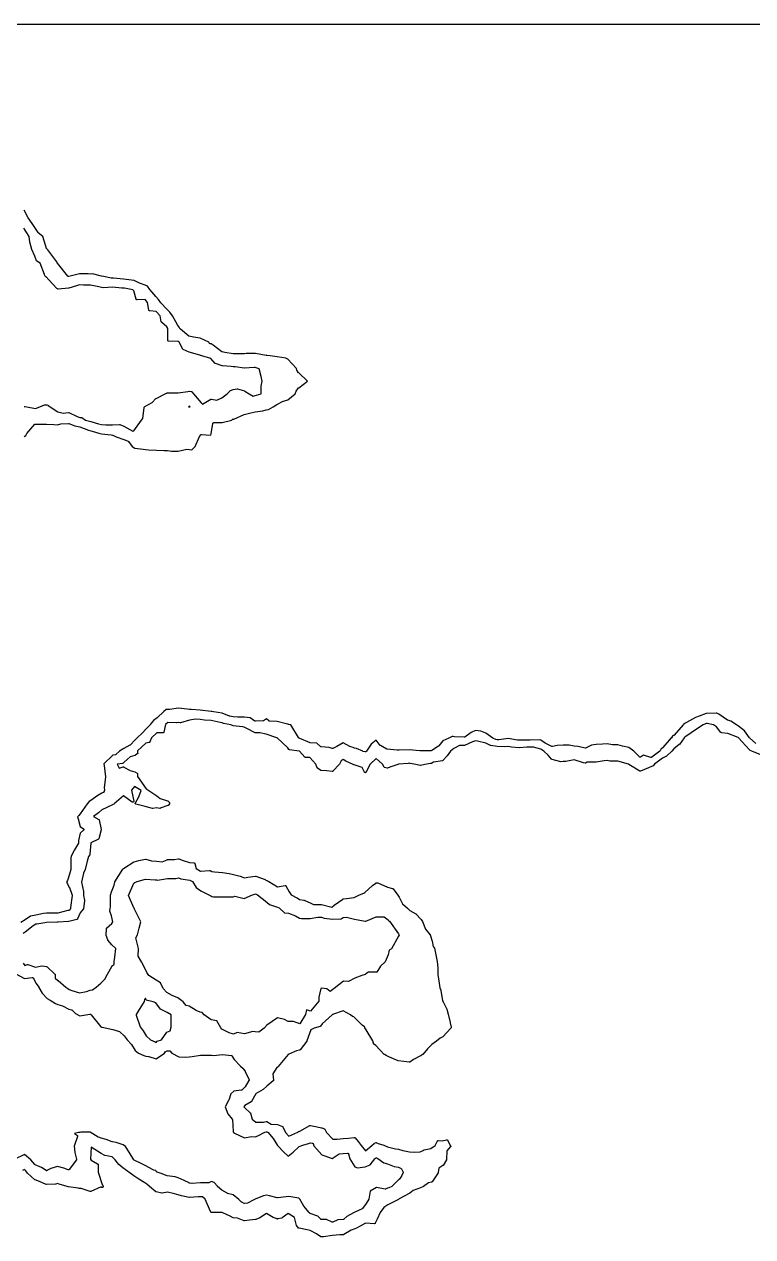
# Model space of a CAD drawing. Header units: millimetres. Extents: x 0 to 500, y 0 to 700.
# Drawn here: x 254.4 to 315.8, y 481.1 to 583.3 of the extents above; entities that cross this region are included whole.
import ezdxf

# ---------------------------------------------------------------- set-up
doc = ezdxf.new("R2010")
doc.units = ezdxf.units.MM
doc.layers.add('CORTE', color=1, linetype='Continuous')
doc.layers.add('GRABADO', color=5, linetype='Continuous')

msp = doc.modelspace()

# ---------------------------------------------------------------- linework, layer by layer
at = {"layer": 'CORTE'}
for points in [[(253.11, 583.33), (256.02, 583.33), (256.6, 583.33), (257.33, 583.33), (258.2, 583.33), (260.39, 583.33), (260.98, 583.33), (264.63, 583.33), (265.23, 583.33), (277.69, 583.33), (278.5, 583.33), (279.3, 583.33), (280.02, 583.33), (280.82, 583.33), (281.54, 583.33), (282.33, 583.33), (282.99, 583.33), (283.72, 583.33), (284.39, 583.33), (285.07, 583.33), (285.8, 583.33), (286.57, 583.33), (287.3, 583.33), (287.95, 583.33), (288.64, 583.33), (292.32, 583.33), (293.07, 583.33), (293.77, 583.33), (296.72, 583.33), (297.47, 583.33), (298.2, 583.33), (298.94, 583.33), (311.16, 583.33), (311.73, 583.33), (314.68, 583.33), (315.57, 583.33), (317.04, 583.33)], [(254.45, 551.11), (254.48, 551.12), (254.48, 551.12), (254.5, 551.12), (254.65, 551.09), (255.39, 550.95), (255.75, 551.09), (256.16, 551.25), (256.16, 551.25), (256.17, 551.26), (256.18, 551.26), (256.19, 551.26), (256.2, 551.26), (256.33, 551.24), (256.34, 551.24), (256.44, 551.21), (256.45, 551.21), (256.46, 551.21), (256.47, 551.2), (256.62, 551.08), (257.28, 550.65), (257.73, 550.56), (258.17, 550.59), (258.18, 550.59), (258.19, 550.59), (258.21, 550.59), (258.9, 550.26), (259.12, 550.19), (259.27, 550.17), (259.27, 550.17), (259.28, 550.17), (259.29, 550.17), (259.3, 550.17), (259.6, 549.97), (260.05, 549.84), (260.71, 549.66), (260.97, 549.6), (261.32, 549.55), (261.88, 549.55), (262.48, 549.59), (262.49, 549.59), (262.49, 549.59), (262.5, 549.59), (262.51, 549.59), (262.51, 549.59), (262.84, 549.45), (262.84, 549.44), (263.61, 549.02), (263.68, 549.07), (264.34, 549.95), (264.44, 550.11), (264.55, 551.03), (264.55, 551.04), (264.55, 551.05), (264.56, 551.05), (264.56, 551.06), (264.6, 551.11), (264.61, 551.11), (264.62, 551.12), (265.22, 551.46), (265.54, 551.77), (265.54, 551.78), (265.54, 551.78), (265.55, 551.78), (266.38, 552.2), (266.38, 552.2), (266.44, 552.22), (266.46, 552.24), (266.46, 552.25), (266.47, 552.25), (266.48, 552.26), (266.5, 552.26), (266.51, 552.26), (267.43, 552.26), (268.22, 552.36), (268.35, 552.39), (268.36, 552.39), (268.36, 552.4), (268.37, 552.4), (268.52, 552.37), (268.53, 552.37), (268.54, 552.37), (268.56, 552.36), (268.57, 552.35), (268.71, 552.18), (269.35, 551.41), (269.46, 551.3), (270.18, 551.73), (270.18, 551.73), (270.19, 551.74), (270.2, 551.74), (270.21, 551.74), (270.22, 551.74), (270.23, 551.74), (270.67, 551.65), (271.11, 551.85), (271.55, 552.19), (271.8, 552.44), (271.8, 552.45), (271.81, 552.45), (271.82, 552.46), (271.82, 552.46), (271.83, 552.46), (272.05, 552.53), (272.39, 552.6), (272.4, 552.6), (272.42, 552.6), (273.02, 552.42), (273.03, 552.41), (273.03, 552.41), (273.39, 552.19), (273.74, 551.98), (273.9, 552.04), (273.9, 552.04), (274.02, 552.07), (274.42, 552.18), (274.42, 552.81), (274.42, 552.82), (274.49, 553.24), (274.42, 553.65), (274.24, 554.29), (273.99, 554.38), (273.91, 554.4), (273.82, 554.4), (273, 554.35), (272.99, 554.35), (272.21, 554.44), (272.07, 554.44), (272.06, 554.44), (272.05, 554.44), (271.88, 554.49), (271.14, 554.54), (271.14, 554.54), (271.13, 554.54), (270.56, 554.72), (270.55, 554.72), (270.54, 554.73), (270.54, 554.73), (270.53, 554.73), (270.53, 554.74), (270.18, 555.16), (269.42, 555.39), (269.3, 555.41), (269.29, 555.41), (269.27, 555.41), (269.26, 555.42), (269.26, 555.43), (269.25, 555.43), (269.25, 555.44), (269.23, 555.44), (268.34, 555.69), (268.34, 555.69), (268.34, 555.69), (267.84, 555.92), (267.83, 555.92), (267.82, 555.93), (267.82, 555.94), (267.81, 555.94), (267.81, 555.95), (267.51, 556.52), (267.42, 556.58), (266.6, 556.62), (266.59, 556.62), (266.59, 556.62), (266.58, 556.63), (266.57, 556.63), (266.56, 556.64), (266.56, 556.64), (266.55, 556.65), (266.54, 556.66), (266.54, 556.66), (266.54, 556.67), (266.54, 556.68), (266.54, 556.68), (266.54, 556.69), (266.54, 557.67), (266.45, 557.82), (266.01, 558.21), (266.01, 558.21), (266, 558.22), (266, 558.24), (265.99, 558.24), (265.89, 558.76), (265.55, 559.13), (265.02, 559.16), (265.01, 559.16), (265, 559.17), (264.99, 559.17), (264.98, 559.18), (264.97, 559.18), (264.96, 559.19), (264.96, 559.2), (264.96, 559.21), (264.95, 559.22), (264.95, 559.22), (264.84, 559.88), (264.63, 560.14), (263.95, 560.1), (263.94, 560.1), (263.92, 560.1), (263.91, 560.11), (263.9, 560.11), (263.9, 560.12), (263.89, 560.12), (263.89, 560.13), (263.88, 560.14), (263.88, 560.14), (263.88, 560.15), (263.67, 560.87), (263.59, 560.95), (262.9, 561.07), (262.8, 561.08), (262.68, 561.09), (261.88, 561.17), (261.1, 561.12), (261.09, 561.12), (260.95, 561.15), (260.95, 561.15), (260.73, 561.2), (260.02, 561.35), (259.43, 561.35), (259.11, 561.36), (258.86, 561.27), (258.2, 561.08), (258.19, 561.08), (258.18, 561.08), (257.31, 561.01), (257.3, 561.01), (257.29, 561.01), (257.28, 561.01), (257.26, 561.02), (257.2, 561.06), (257.2, 561.06), (256.52, 561.78), (256.28, 562.04), (256.27, 562.04), (256.27, 562.04), (256.26, 562.05), (256.25, 562.05), (256.24, 562.06), (256.22, 562.09), (256.22, 562.1), (256.15, 562.22), (256.15, 562.23), (255.79, 563.19), (255.51, 563.36), (255.51, 563.37), (255.5, 563.37), (255.49, 563.38), (255.48, 563.39), (255.48, 563.4), (255.33, 563.77), (255.09, 564.33), (255.09, 564.34), (254.92, 564.96), (254.92, 564.96), (254.92, 564.97), (254.86, 565.44), (254.42, 566.13)], [(316.51, 521.76), (315.76, 522.05), (315.63, 522.1), (315.62, 522.11), (315.61, 522.11), (315.56, 522.16), (315.55, 522.16), (314.64, 523.18), (314.64, 523.18), (314.62, 523.2), (313.74, 523.55), (313.2, 523.61), (313.2, 523.61), (313.19, 523.61), (313.18, 523.62), (313.17, 523.62), (313.17, 523.62), (313.16, 523.63), (313.16, 523.63), (313.15, 523.64), (312.78, 524.12), (312.52, 524.27), (312, 524.38), (311.92, 524.38), (311.86, 524.36), (311.67, 524.27), (311.02, 523.86), (310.66, 523.6), (310.1, 523.24), (310.05, 523.18), (309.65, 522.63), (309.65, 522.62), (309.64, 522.61), (309.18, 522.26), (309.01, 522.06), (309.01, 522.06), (308.59, 521.65), (308.58, 521.64), (308.24, 521.46), (307.55, 520.95), (307.44, 520.82), (307.43, 520.82), (307.42, 520.81), (307.41, 520.8), (307.41, 520.8), (307.3, 520.76), (307.06, 520.64), (307.06, 520.64), (306.37, 520.37), (306.36, 520.37), (306.35, 520.37), (306.34, 520.37), (306.33, 520.37), (306.31, 520.38), (306.31, 520.38), (305.4, 520.94), (305.4, 520.95), (305.39, 520.95), (305.38, 520.96), (305.37, 520.97), (304.48, 521.2), (303.79, 521.2), (303.78, 521.21), (303.56, 521.28), (303.32, 521.24), (302.65, 521.12), (301.89, 521.12), (301.74, 521.05), (301.74, 521.05), (301.72, 521.05), (301.71, 521.05), (301.7, 521.05), (301.7, 521.05), (301.58, 521.08), (301.58, 521.08), (300.78, 521.32), (300.08, 521.18), (300.07, 521.18), (300.07, 521.18), (299.86, 521.19), (299.67, 521.16), (299.67, 521.16), (299.66, 521.16), (299.65, 521.17), (298.92, 521.36), (298.91, 521.36), (298.9, 521.37), (298.89, 521.38), (298.88, 521.38), (298.6, 521.73), (298.22, 522.06), (297.98, 522.23), (297.37, 522.39), (297.08, 522.38), (296.8, 522.38), (296.16, 522.35), (296.15, 522.35), (295.52, 522.4), (295.52, 522.4), (295.23, 522.45), (294.93, 522.41), (294.92, 522.41), (294.3, 522.44), (294.29, 522.44), (293.77, 522.53), (293.76, 522.53), (293.75, 522.53), (293.75, 522.53), (293.35, 522.72), (292.65, 522.89), (292.46, 522.93), (292.21, 522.84), (291.55, 522.53), (291.54, 522.53), (291.53, 522.53), (291.53, 522.53), (291.52, 522.53), (291.13, 522.54), (290.64, 522.27), (290.36, 522.06), (290.08, 521.66), (290.08, 521.65), (289.73, 521.26), (289.72, 521.26), (289.72, 521.25), (289.71, 521.25), (289.7, 521.24), (289.69, 521.24), (288.93, 521.13), (288.78, 521.04), (288.77, 521.03), (288.75, 521.03), (288.67, 521.03), (288.19, 520.93), (287.83, 520.86), (287.82, 520.86), (287.81, 520.86), (287.81, 520.86), (287.45, 520.93), (287.45, 520.93), (286.97, 521.03), (286.89, 521.04), (286.81, 521.03), (285.98, 520.95), (285.92, 520.93), (285.25, 520.71), (285.07, 520.63), (285.06, 520.62), (285.05, 520.62), (285.03, 520.62), (285.02, 520.62), (285.02, 520.62), (284.81, 520.68), (284.81, 520.69), (284.79, 520.69), (284.78, 520.7), (284.78, 520.71), (284.77, 520.72), (284.64, 520.96), (284.11, 521.43), (283.59, 520.96), (283.46, 520.72), (283.25, 520.29), (283.25, 520.28), (283.25, 520.28), (283.24, 520.27), (283.23, 520.26), (283.22, 520.25), (283.2, 520.25), (283.19, 520.24), (283.18, 520.24), (283.18, 520.24), (283.17, 520.25), (283.15, 520.25), (283.14, 520.26), (283.13, 520.27), (283.13, 520.27), (283.12, 520.28), (282.92, 520.68), (282.24, 520.9), (282.23, 520.9), (282.17, 520.94), (281.54, 521.22), (281.33, 521.35), (281.15, 521.24), (281.02, 520.97), (281.01, 520.96), (281.01, 520.95), (280.46, 520.36), (280.45, 520.36), (280.44, 520.35), (280.42, 520.34), (280.4, 520.34), (279.91, 520.4), (279.47, 520.43), (279.47, 520.43), (279.46, 520.43), (279.45, 520.43), (279.44, 520.44), (279.17, 520.61), (279.16, 520.62), (279.15, 520.62), (279.15, 520.63), (279.15, 520.64), (279.14, 520.64), (279.02, 520.96), (278.52, 521.53), (278.13, 521.53), (278.12, 521.54), (278.11, 521.54), (278.1, 521.54), (278.09, 521.55), (278.08, 521.55), (278.08, 521.56), (277.63, 522.05), (277.61, 522.06), (276.8, 522.17), (276.78, 522.18), (276.77, 522.18), (276.77, 522.19), (276.76, 522.19), (276.76, 522.2), (276.75, 522.2), (276.65, 522.34), (275.76, 523.17), (275.76, 523.18), (275.75, 523.18), (275.74, 523.18), (275.73, 523.18), (274.83, 523.49), (274.3, 523.61), (273.93, 523.6), (273.92, 523.6), (273.91, 523.6), (273.9, 523.6), (273.21, 523.97), (272.98, 524.08), (272.85, 524.1), (272.06, 524.2), (272.05, 524.2), (271.85, 524.27), (271.24, 524.4), (271.24, 524.4), (271.23, 524.4), (271.12, 524.44), (270.96, 524.47), (270.21, 524.64), (269.63, 524.68), (269.28, 524.72), (268.88, 524.76), (268.38, 524.68), (267.61, 524.45), (267.6, 524.45), (267.58, 524.45), (267.44, 524.47), (267.31, 524.44), (267.31, 524.44), (267.3, 524.44), (267.29, 524.44), (266.54, 524.48), (266.34, 524.3), (266.21, 523.66), (266.21, 523.65), (266.21, 523.64), (266.2, 523.64), (266.2, 523.63), (266.19, 523.62), (266.18, 523.61), (266.17, 523.61), (266.16, 523.6), (266.14, 523.6), (265.62, 523.6), (265.16, 523.18), (265.04, 522.84), (265.03, 522.83), (265.03, 522.82), (265.03, 522.82), (265.02, 522.81), (265.01, 522.8), (265, 522.79), (264.99, 522.79), (264.98, 522.79), (264.7, 522.72), (263.98, 522.09), (264, 521.89), (264.01, 521.88), (264.01, 521.87), (264, 521.87), (264, 521.86), (264, 521.86), (264, 521.85), (263.99, 521.83), (263.98, 521.83), (263.98, 521.82), (263.97, 521.82), (263.78, 521.7), (263.77, 521.69), (263.76, 521.69), (263.76, 521.69), (263.38, 521.58), (262.86, 521.12), (262.77, 521.05), (262.77, 521.04), (262.76, 521.04), (262.75, 521.03), (262.75, 521.03), (262.74, 521.03), (262.28, 520.95), (262.45, 520.61), (262.79, 520.73), (262.8, 520.73), (262.82, 520.73), (262.83, 520.73), (262.84, 520.72), (263.37, 520.43), (263.76, 520.32), (263.76, 520.32), (263.77, 520.31), (263.97, 520.19), (263.97, 520.19), (263.98, 520.18), (263.99, 520.18), (263.99, 520.17), (264, 520.16), (264, 520.15), (264, 520.15), (264, 520.14), (264.01, 520.13), (264, 520.12), (263.98, 519.91), (264.71, 518.89), (264.72, 518.88), (264.73, 518.88), (264.78, 518.84), (265.63, 518.29), (265.91, 518.08), (266.53, 517.86), (266.54, 517.86), (266.56, 517.85), (266.57, 517.85), (266.68, 517.72), (266.69, 517.71), (266.69, 517.7), (266.69, 517.7), (266.7, 517.69), (266.7, 517.68), (266.7, 517.67), (266.7, 517.66), (266.69, 517.65), (266.69, 517.64), (266.69, 517.63), (266.68, 517.62), (266.57, 517.48), (266.56, 517.48), (266.55, 517.47), (266.54, 517.47), (266.54, 517.47), (265.91, 517.24), (265.91, 517.23), (265.9, 517.23), (265.88, 517.23), (265.88, 517.23), (265.59, 517.28), (265.28, 517.21), (265.27, 517.21), (265.26, 517.21), (265.25, 517.21), (264.64, 517.38), (263.85, 517.6), (263.84, 517.6), (263.83, 517.61), (263.83, 517.61), (263.82, 517.61), (263.82, 517.62), (263.81, 517.63), (263.81, 517.63), (263.8, 517.64), (263.8, 517.65), (263.8, 517.65), (263.8, 517.66), (263.8, 517.67), (263.8, 517.68), (263.8, 517.68), (263.8, 517.69), (263.81, 517.7), (263.81, 517.7), (264.09, 518.21), (264.31, 518.75), (263.75, 519.09), (263.48, 518.76), (263.67, 517.85), (263.67, 517.84), (263.67, 517.82), (263.67, 517.82), (263.66, 517.8), (263.65, 517.79), (263.65, 517.79), (263.65, 517.78), (263.64, 517.78), (263.63, 517.77), (263.63, 517.77), (263.62, 517.77), (263.62, 517.77), (263.61, 517.76), (263.6, 517.76), (263.59, 517.76), (263.58, 517.76), (263.57, 517.77), (263.56, 517.77), (263.56, 517.77), (263.55, 517.77), (262.81, 518.28), (262.03, 517.61), (262.02, 517.61), (262.01, 517.6), (262.01, 517.6), (261.92, 517.57), (261.92, 517.57), (261.91, 517.57), (261.87, 517.54), (261.87, 517.54), (260.99, 517.11), (260.69, 516.87), (260.29, 516.56), (260.73, 516.3), (260.74, 516.3), (260.75, 516.29), (260.75, 516.28), (260.76, 516.27), (260.76, 516.26), (260.76, 516.26), (260.94, 515.46), (260.94, 515.46), (260.94, 515.45), (260.94, 515.44), (260.94, 515.43), (260.94, 515.43), (260.72, 514.67), (260.72, 514.67), (260.72, 514.66), (260.71, 514.65), (260.7, 514.64), (260.7, 514.64), (260.7, 514.64), (260.69, 514.63), (260.07, 514.34), (260.05, 514.3), (259.98, 513.36), (259.98, 513.36), (259.98, 513.35), (259.98, 513.34), (259.97, 513.33), (259.97, 513.33), (259.85, 513.19), (259.75, 512.78), (259.57, 512.09), (259.57, 512.08), (259.44, 511.76), (259.27, 511), (259.45, 510.23), (259.45, 510.22), (259.45, 509.89), (259.52, 509.49), (259.52, 509.48), (259.52, 509.47), (259.52, 509.47), (259.43, 508.76), (259.43, 508.76), (259.43, 508.75), (259.42, 508.75), (259.42, 508.74), (259.42, 508.73), (259.17, 508.43), (258.93, 507.92), (258.93, 507.91), (258.92, 507.9), (258.92, 507.89), (258.91, 507.89), (258.9, 507.88), (258.9, 507.88), (258.89, 507.88), (258.88, 507.88), (258.19, 507.71), (258.18, 507.71), (257.31, 507.65), (257.26, 507.63), (257.26, 507.63), (257.25, 507.63), (257.21, 507.63), (256.33, 507.6), (256.19, 507.59), (255.51, 507.47), (255.5, 507.47), (255.42, 507.47), (255.2, 507.32), (254.52, 506.8), (254.52, 506.8), (254.36, 506.69)], [(254.35, 504.18), (254.5, 504), (254.72, 504.07), (254.73, 504.08), (254.74, 504.08), (254.75, 504.08), (254.76, 504.08), (254.76, 504.07), (255.4, 503.85), (255.93, 503.96), (255.94, 503.96), (255.96, 503.96), (256.34, 503.9), (256.35, 503.9), (256.36, 503.89), (256.36, 503.89), (256.37, 503.88), (256.37, 503.88), (257.02, 503.27), (257.02, 503.27), (257.03, 503.26), (257.04, 503.25), (257.04, 503.24), (257.04, 503.23), (257.04, 503.22), (257.04, 503.22), (257.04, 502.92), (257.29, 502.73), (257.3, 502.72), (257.94, 502.17), (258.11, 502.05), (258.12, 502.05), (258.22, 501.96), (258.45, 501.87), (259.11, 501.68), (259.69, 501.79), (260, 501.9), (260.01, 501.9), (260.2, 501.94), (260.51, 502.16), (260.9, 502.51), (261.25, 502.83), (261.45, 503.25), (261.45, 503.25), (261.82, 503.91), (261.82, 503.92), (261.83, 503.93), (261.83, 503.93), (262.03, 504.09), (262.03, 504.33), (262.03, 504.33), (262.03, 504.34), (262.09, 504.68), (262.16, 505.41), (261.83, 505.74), (261.82, 505.74), (261.5, 506.13), (261.5, 506.13), (261.5, 506.14), (261.49, 506.14), (261.34, 506.53), (261.34, 506.53), (261.34, 506.54), (261.34, 506.55), (261.34, 506.55), (261.37, 507.08), (261.37, 507.09), (261.37, 507.09), (261.37, 507.1), (261.38, 507.12), (261.39, 507.13), (261.82, 507.53), (261.92, 507.68), (261.81, 508.18), (261.67, 508.58), (261.66, 508.59), (261.66, 508.59), (261.66, 508.6), (261.66, 508.61), (261.68, 508.79), (261.68, 508.8), (261.68, 508.8), (261.72, 508.9), (261.72, 509.89), (261.72, 509.9), (261.72, 509.9), (261.72, 509.91), (261.81, 510.2), (261.81, 510.2), (262.01, 510.77), (262.07, 511.01), (262.07, 511.02), (262.07, 511.03), (262.07, 511.03), (262.07, 511.04), (262.74, 512.11), (262.75, 512.11), (262.77, 512.14), (262.77, 512.14), (262.78, 512.15), (262.81, 512.17), (262.81, 512.17), (263.69, 512.73), (263.7, 512.74), (263.71, 512.74), (263.71, 512.74), (263.72, 512.74), (264.11, 512.83), (264.65, 512.94), (264.65, 512.94), (264.66, 512.94), (264.67, 512.94), (264.67, 512.94), (264.68, 512.94), (265.18, 512.8), (265.59, 512.77), (265.59, 512.77), (266.06, 512.72), (266.48, 512.91), (266.49, 512.91), (266.5, 512.91), (266.5, 512.92), (267.11, 512.92), (267.43, 512.99), (267.43, 512.99), (267.45, 512.99), (267.46, 512.98), (267.84, 512.84), (268.38, 512.67), (268.75, 512.64), (268.76, 512.64), (268.77, 512.64), (268.77, 512.63), (268.78, 512.63), (268.79, 512.63), (268.79, 512.62), (268.8, 512.62), (268.8, 512.61), (268.81, 512.61), (268.81, 512.6), (268.81, 512.59), (268.82, 512.59), (268.93, 512.16), (269.31, 511.93), (270.07, 512.01), (270.08, 512.01), (270.09, 512.01), (270.1, 512.01), (270.11, 512), (270.11, 512), (270.11, 512), (270.24, 511.91), (270.47, 511.89), (271.15, 511.83), (271.16, 511.83), (271.71, 511.74), (272.09, 511.67), (272.64, 511.53), (272.64, 511.53), (273.01, 511.39), (273.29, 511.43), (273.92, 511.53), (273.93, 511.53), (273.95, 511.53), (274.75, 511.23), (274.75, 511.22), (274.88, 511.16), (274.93, 511.14), (274.94, 511.14), (274.95, 511.13), (275.05, 511.06), (275.79, 510.62), (276.42, 510.74), (276.42, 510.74), (276.43, 510.74), (276.44, 510.74), (276.45, 510.74), (276.46, 510.73), (276.47, 510.73), (276.48, 510.72), (276.49, 510.72), (276.49, 510.71), (276.49, 510.71), (276.77, 510.21), (276.93, 509.94), (277.43, 509.68), (277.44, 509.68), (277.65, 509.54), (278.01, 509.51), (278.02, 509.51), (278.02, 509.51), (278.03, 509.51), (278.03, 509.51), (278.59, 509.24), (278.82, 509.14), (279.48, 509.12), (279.49, 509.12), (280.36, 508.91), (280.37, 508.92), (280.56, 509.08), (280.57, 509.08), (281.29, 509.59), (281.3, 509.6), (281.3, 509.6), (281.31, 509.6), (281.32, 509.6), (281.59, 509.64), (282.24, 509.73), (282.69, 509.96), (282.69, 509.96), (283.05, 510.08), (283.14, 510.14), (283.79, 510.73), (283.79, 510.73), (284.07, 510.94), (284.07, 510.95), (284.09, 510.95), (284.1, 510.96), (284.11, 510.96), (284.21, 510.96), (284.22, 510.96), (284.23, 510.95), (284.24, 510.95), (285.06, 510.59), (285.49, 510.48), (285.5, 510.47), (285.51, 510.47), (285.51, 510.47), (285.52, 510.46), (285.53, 510.45), (285.93, 509.93), (285.93, 509.93), (286.03, 509.76), (286.33, 509.19), (286.74, 508.83), (286.74, 508.83), (286.94, 508.63), (287.45, 508.35), (287.45, 508.34), (287.46, 508.34), (287.46, 508.33), (287.87, 507.89), (287.88, 507.88), (288.01, 507.71), (288.02, 507.7), (288.26, 507.05), (288.63, 506.6), (288.64, 506.6), (288.64, 506.59), (288.65, 506.58), (288.65, 506.58), (288.82, 506.03), (288.82, 506.03), (288.9, 505.59), (289, 505.49), (289.01, 505.49), (289.01, 505.48), (289.02, 505.47), (289.02, 505.46), (289.02, 505.46), (289.02, 505.45), (289.06, 505.17), (289.23, 504.34), (289.23, 504.34), (289.29, 503.79), (289.29, 503.78), (289.29, 503.22), (289.42, 502.51), (289.42, 502.51), (289.46, 502.12), (289.55, 501.91), (289.55, 501.9), (289.56, 501.89), (289.7, 501.02), (289.74, 500.92), (290.06, 500.3), (290.07, 500.3), (290.17, 499.9), (290.35, 499.18), (290.35, 499.17), (290.42, 498.78), (290.42, 498.78), (290.42, 498.77), (290.42, 498.76), (290.42, 498.75), (290.41, 498.74), (290.41, 498.73), (290.41, 498.73), (290.4, 498.72), (289.73, 497.99), (289.72, 497.99), (289.72, 497.98), (289.71, 497.98), (289.49, 497.87), (289.19, 497.6), (289.18, 497.6), (288.79, 497.32), (288.42, 496.96), (288.03, 496.5), (288.03, 496.49), (288.02, 496.49), (287.86, 496.37), (287.86, 496.37), (287.85, 496.37), (287.26, 496.08), (286.94, 495.84), (286.94, 495.84), (286.92, 495.83), (286.91, 495.83), (286.9, 495.83), (286.89, 495.83), (286.88, 495.83), (286.42, 495.91), (285.96, 495.95), (285.96, 495.95), (285.95, 495.96), (285.17, 496.29), (285.01, 496.37), (284.95, 496.4), (284.94, 496.4), (284.8, 496.48), (284.79, 496.49), (284.78, 496.49), (284.06, 497.25), (283.89, 497.4), (283.89, 497.41), (283.88, 497.42), (283.88, 497.42), (283.87, 497.43), (283.87, 497.44), (283.83, 497.63), (283.27, 498.56), (283.27, 498.56), (283.16, 498.73), (283.16, 498.74), (283.16, 498.75), (283.15, 498.78), (283.13, 498.82), (282.93, 498.96), (282.93, 498.97), (282.23, 499.67), (282.14, 499.68), (282.14, 499.68), (282.13, 499.68), (282.12, 499.68), (282.11, 499.69), (282.11, 499.69), (281.93, 499.82), (281.33, 500.18), (280.5, 499.89), (280.45, 499.87), (280.45, 499.86), (280.44, 499.85), (280.43, 499.85), (280.4, 499.82), (279.54, 499.07), (279.42, 498.88), (279.41, 498.88), (279.4, 498.87), (279.39, 498.86), (279.39, 498.86), (279.38, 498.85), (278.87, 498.7), (278.61, 498.56), (278.36, 497.95), (278.26, 497.64), (278.26, 497.63), (278.26, 497.62), (278.26, 497.62), (278.25, 497.62), (277.69, 496.88), (277.68, 496.87), (277.67, 496.86), (277.66, 496.86), (277.65, 496.85), (277.38, 496.81), (276.73, 496.51), (276.68, 496.49), (276.26, 495.99), (275.83, 495.47), (275.83, 495.47), (275.83, 495.46), (275.73, 495.39), (275.4, 494.86), (275.45, 494.33), (275.45, 494.32), (275.45, 494.32), (275.45, 494.31), (275.45, 494.3), (275.45, 494.3), (275.44, 494.28), (275.43, 494.28), (275.43, 494.27), (274.9, 493.81), (274.58, 493.53), (274.57, 493.53), (273.98, 493.2), (273.97, 493.18), (273.6, 492.52), (273.6, 492.52), (273.59, 492.51), (273.58, 492.5), (273.58, 492.5), (273.04, 492.18), (272.94, 492.09), (273.05, 491.96), (273.49, 491.58), (273.5, 491.58), (273.5, 491.57), (273.51, 491.56), (273.51, 491.55), (273.66, 491.03), (273.95, 490.78), (274.6, 490.78), (274.83, 490.84), (274.84, 490.85), (274.85, 490.85), (274.86, 490.85), (274.87, 490.84), (274.88, 490.84), (274.88, 490.84), (274.89, 490.84), (275.25, 490.61), (275.78, 490.58), (275.79, 490.58), (275.79, 490.58), (276.2, 490.43), (276.21, 490.43), (276.22, 490.42), (276.22, 490.42), (276.23, 490.41), (276.24, 490.41), (276.24, 490.4), (276.25, 490.39), (276.47, 489.92), (276.73, 489.59), (277.49, 489.94), (277.55, 489.99), (277.55, 489.99), (277.56, 489.99), (277.57, 490), (277.57, 490), (277.61, 490.01), (277.66, 490.02), (278.52, 490.5), (278.52, 490.5), (278.53, 490.51), (278.54, 490.51), (278.56, 490.51), (278.57, 490.51), (279.13, 490.39), (279.5, 490.31), (279.51, 490.31), (279.74, 490.21), (279.74, 490.21), (279.75, 490.2), (279.76, 490.2), (279.77, 490.19), (279.77, 490.18), (279.91, 489.92), (280.44, 489.36), (280.82, 489.34), (281.32, 489.4), (281.32, 489.4), (281.77, 489.43), (282.26, 489.49), (282.27, 489.49), (282.27, 489.49), (282.28, 489.49), (282.29, 489.49), (282.3, 489.48), (282.31, 489.47), (282.31, 489.47), (282.32, 489.47), (282.59, 489.14), (282.59, 489.14), (282.83, 488.81), (283.2, 488.38), (283.74, 488.82), (283.93, 488.99), (283.93, 489), (283.93, 489), (283.94, 489), (283.95, 489), (284.09, 489.06), (284.1, 489.06), (284.11, 489.06), (284.12, 489.06), (284.13, 489.06), (284.13, 489.06), (284.14, 489.06), (284.14, 489.05), (284.27, 488.99), (284.74, 488.84), (284.74, 488.84), (285.06, 488.7), (285.73, 488.54), (285.97, 488.51), (285.98, 488.51), (285.99, 488.51), (286.36, 488.39), (286.9, 488.29), (287.34, 488.26), (287.8, 488.29), (288.12, 488.43), (288.13, 488.44), (288.14, 488.44), (288.71, 488.55), (289.06, 488.82), (289.28, 489.2), (289.28, 489.2), (289.29, 489.21), (289.29, 489.22), (289.3, 489.22), (289.31, 489.23), (289.32, 489.23), (289.32, 489.23), (289.33, 489.23), (289.34, 489.23), (289.35, 489.23), (289.67, 489.2), (290.04, 489.3), (290.04, 489.3), (290.05, 489.3), (290.06, 489.3), (290.07, 489.3), (290.08, 489.3), (290.09, 489.3), (290.1, 489.29), (290.1, 489.29), (290.11, 489.28), (290.12, 489.27), (290.12, 489.27), (290.12, 489.27), (290.37, 488.8), (290.37, 488.8), (290.38, 488.79), (290.38, 488.78), (290.38, 488.77), (290.38, 488.77), (290.38, 488.76), (290.38, 488.75), (290.38, 488.74), (290.37, 488.73), (290.37, 488.73), (290.37, 488.72), (290.36, 488.72), (290.06, 488.36), (290.04, 487.65), (290.04, 487.64), (290.04, 487.64), (290.04, 487.63), (290.03, 487.62), (290.03, 487.62), (289.74, 487.14), (289.73, 487.14), (289.73, 487.13), (289.72, 487.12), (289.71, 487.12), (289.39, 486.92), (289.34, 486.53), (289.34, 486.52), (289.33, 486.51), (289.33, 486.51), (289.33, 486.5), (288.81, 485.76), (288.8, 485.76), (288.79, 485.75), (288.78, 485.74), (288.77, 485.74), (288.77, 485.74), (288.51, 485.68), (288.1, 485.37), (288.1, 485.37), (288.09, 485.36), (287.85, 485.24), (287.21, 485.02), (286.94, 484.81), (286.93, 484.81), (286.05, 484.31), (286, 484.28), (286, 484.28), (285.98, 484.27), (285.98, 484.27), (285.92, 484.25), (285.08, 483.81), (284.74, 483.58), (284.45, 483.17), (284.18, 482.61), (284.02, 482.26), (284.02, 482.25), (284.02, 482.25), (284.01, 482.24), (284, 482.23), (284, 482.23), (283.99, 482.23), (283.99, 482.22), (283.98, 482.22), (283.96, 482.21), (283.95, 482.21), (283.2, 482.26), (282.76, 482.03), (282.44, 481.86), (282.44, 481.85), (282.29, 481.8), (281.99, 481.67), (281.37, 481.31), (281.36, 481.3), (281.35, 481.3), (281.34, 481.3), (281.03, 481.29), (280.42, 481.23), (279.67, 481.13), (279.66, 481.13), (279.48, 481.13), (279.47, 481.13), (279.46, 481.13), (279.45, 481.13), (279.45, 481.13), (279.07, 481.37), (278.53, 481.66), (278.29, 481.72), (277.61, 481.84), (277.6, 481.84), (277.6, 481.84), (277.59, 481.85), (277.58, 481.85), (277.57, 481.86), (277.41, 482.05), (277.4, 482.05), (277.4, 482.06), (277.4, 482.07), (277.39, 482.07), (277.39, 482.08), (277.22, 482.75), (276.7, 483.08), (276.18, 482.71), (276.17, 482.71), (276.16, 482.7), (276.15, 482.7), (275.79, 482.63), (275.79, 482.62), (275.78, 482.62), (275.77, 482.62), (275.76, 482.62), (275.75, 482.63), (275.75, 482.63), (275.42, 482.75), (275.42, 482.75), (275.41, 482.75), (274.85, 483.09), (274.31, 482.73), (274.3, 482.73), (274.3, 482.73), (273.95, 482.58), (273.95, 482.58), (273.94, 482.58), (273.93, 482.58), (273.42, 482.52), (273.01, 482.48), (273, 482.48), (272.99, 482.48), (272.98, 482.48), (272.97, 482.48), (272.43, 482.68), (272.06, 482.73), (272.05, 482.73), (272.04, 482.73), (271.8, 482.85), (271.17, 483.14), (271.13, 483.16), (270.24, 483.16), (270.24, 483.17), (270.23, 483.17), (270.22, 483.17), (270.22, 483.17), (270.21, 483.17), (270.2, 483.18), (270.19, 483.19), (270.18, 483.2), (270.18, 483.2), (270.15, 483.26), (269.69, 484.28), (269.46, 484.49), (269.29, 484.49), (269.1, 484.48), (268.37, 484.44), (268.36, 484.44), (268.35, 484.44), (267.69, 484.57), (267.69, 484.57), (267.42, 484.66), (266.99, 484.77), (266.51, 484.87), (266.06, 484.8), (266.05, 484.8), (266.04, 484.8), (266.04, 484.8), (266.03, 484.8), (265.57, 484.9), (265.56, 484.91), (265.55, 484.91), (265.54, 484.92), (264.99, 485.37), (264.77, 485.56), (264.62, 485.66), (264.1, 485.99), (263.69, 486.26), (263.69, 486.26), (263.58, 486.35), (263.36, 486.48), (263.36, 486.48), (262.76, 486.93), (262.76, 486.93), (262.43, 487.21), (262.43, 487.21), (262.42, 487.21), (262.12, 487.6), (261.85, 487.85), (261.25, 487.96), (261.25, 487.96), (261.24, 487.96), (261.23, 487.97), (260.92, 488.14), (260.08, 488.68), (260.03, 487.67), (260.08, 487.59), (260.63, 487.28), (260.63, 487.28), (260.65, 487.27), (260.65, 487.26), (260.66, 487.25), (260.66, 487.24), (260.66, 487.23), (260.67, 487.23), (260.67, 486.56), (261.02, 485.54), (261.05, 485.51), (261.05, 485.5), (261.05, 485.49), (261.05, 485.49), (261.06, 485.48), (261.06, 485.47), (261.06, 485.46), (261.06, 485.45), (261.06, 485.44), (261.08, 485.39), (261.09, 485.39), (261.09, 485.38), (261.09, 485.37), (261.09, 485.36), (261.09, 485.36), (261.09, 485.35), (261.09, 485.34), (261.09, 485.33), (261.09, 485.33), (261.08, 485.32), (261.08, 485.31), (261.07, 485.31), (261.07, 485.3), (261.06, 485.29), (261.05, 485.29), (261.05, 485.29), (261.04, 485.28), (261.02, 485.28), (261, 485.28), (260.99, 485.28), (260.99, 485.29), (260.98, 485.29), (260.94, 485.32), (260.06, 484.95), (260.05, 484.95), (260.04, 484.94), (260.03, 484.94), (260.02, 484.94), (260.01, 484.94), (260.01, 484.95), (259.23, 485.19), (259.1, 485.2), (259.09, 485.2), (259.08, 485.2), (258.98, 485.23), (258.17, 485.33), (258.16, 485.33), (258.15, 485.33), (258.06, 485.36), (258.06, 485.36), (257.4, 485.57), (257.25, 485.6), (257.1, 485.56), (257.1, 485.56), (257.09, 485.55), (256.32, 485.52), (256.32, 485.52), (256.31, 485.52), (256.3, 485.52), (256.29, 485.52), (255.72, 485.78), (255.37, 485.92), (255.36, 485.92), (255.35, 485.93), (255.35, 485.93), (254.73, 486.49), (254.73, 486.49), (254.57, 486.68), (254.46, 486.79), (254.31, 486.71)]]:
    msp.add_lwpolyline(points, dxfattribs=at)
for points in [[(268.37, 551.07), (268.43, 551.08), (268.37, 551.15), (268.3, 551.08), (268.37, 551.07)], [(265.57, 497.51), (265.64, 497.61), (266, 497.72), (266.46, 498.38), (266.73, 498.49), (266.82, 498.78), (266.82, 499.23), (266.82, 499.84), (266.48, 500.04), (265.94, 500.31), (265.54, 500.85), (265.32, 500.92), (264.72, 501.07), (264.65, 501.23), (264.59, 501.13), (264.54, 500.96), (264.05, 500.15), (263.89, 499.86), (263.89, 499.79), (264.22, 498.81), (264.46, 498.49), (264.72, 498.06), (265.09, 497.72), (265.48, 497.56), (265.57, 497.51)]]:
    msp.add_lwpolyline(points, close=True, dxfattribs=at)
at = {"layer": 'GRABADO'}
for points in [[(253.41, 583.33), (255.85, 583.33), (256.51, 583.33), (260.59, 583.33), (261.27, 583.33), (275.19, 583.33), (276.09, 583.33), (276.99, 583.33), (277.8, 583.33), (278.69, 583.33), (279.5, 583.33), (280.37, 583.33), (281.12, 583.33), (281.93, 583.33), (282.68, 583.33), (283.43, 583.33), (284.25, 583.33), (285.12, 583.33), (285.93, 583.33), (286.65, 583.33), (287.43, 583.33), (291.54, 583.33), (292.38, 583.33), (293.16, 583.33), (296.46, 583.33), (297.3, 583.33), (298.11, 583.33), (298.94, 583.33), (305.63, 583.33), (306.26, 583.33), (309.56, 583.33), (310.56, 583.33), (312.2, 583.33), (313.19, 583.33), (313.84, 583.33), (314.51, 583.33), (326.05, 583.33)], [(254.44, 548.59), (254.57, 548.67), (254.65, 548.83), (254.65, 548.83), (254.65, 548.84), (255.34, 549.61), (255.34, 549.61), (255.36, 549.62), (255.37, 549.63), (255.38, 549.63), (255.39, 549.63), (255.39, 549.63), (256.33, 549.63), (256.93, 549.58), (257.24, 549.56), (257.52, 549.64), (257.52, 549.64), (258.17, 549.68), (258.19, 549.68), (258.2, 549.68), (258.7, 549.47), (259.12, 549.39), (259.13, 549.39), (259.85, 549.11), (260.05, 549.05), (260.17, 549.02), (260.73, 548.87), (260.97, 548.81), (261.77, 548.72), (261.89, 548.7), (261.91, 548.7), (261.92, 548.7), (262.18, 548.54), (262.83, 548.33), (262.83, 548.33), (263.19, 548.18), (263.21, 548.17), (263.21, 548.16), (263.22, 548.16), (263.55, 547.74), (263.76, 547.61), (264.46, 547.51), (264.67, 547.48), (264.92, 547.46), (265.59, 547.43), (266.23, 547.41), (266.23, 547.41), (266.52, 547.4), (266.52, 547.4), (266.86, 547.35), (267.43, 547.35), (268.14, 547.51), (268.15, 547.51), (268.16, 547.51), (268.37, 547.48), (268.58, 547.47), (268.86, 547.73), (269.22, 548.59), (269.23, 548.59), (269.23, 548.6), (269.32, 548.73), (269.32, 548.73), (269.33, 548.74), (269.34, 548.75), (269.34, 548.75), (269.35, 548.76), (269.37, 548.76), (269.38, 548.76), (269.38, 548.76), (270.16, 548.68), (270.2, 548.81), (270.34, 549.68), (270.34, 549.69), (270.34, 549.69), (270.35, 549.7), (270.35, 549.71), (270.36, 549.72), (270.36, 549.73), (270.38, 549.74), (270.39, 549.74), (270.39, 549.74), (270.4, 549.74), (270.41, 549.75), (271.13, 549.77), (271.93, 549.97), (271.98, 550.02), (271.99, 550.03), (272, 550.03), (272, 550.03), (272, 550.03), (272.06, 550.05), (272.07, 550.05), (272.07, 550.05), (272.11, 550.04), (272.97, 550.43), (272.98, 550.43), (273.43, 550.55), (273.43, 550.55), (273.91, 550.65), (274.54, 550.73), (274.83, 550.83), (274.83, 550.83), (275.02, 550.86), (275.43, 551.08), (275.74, 551.28), (276.27, 551.57), (276.27, 551.57), (276.28, 551.57), (276.67, 551.68), (277.29, 552.17), (277.36, 552.39), (277.36, 552.39), (277.36, 552.4), (277.37, 552.41), (277.37, 552.41), (277.57, 552.68), (277.57, 552.68), (277.58, 552.68), (277.58, 552.69), (278.31, 553.25), (277.58, 553.94), (277.57, 553.94), (277.57, 553.95), (277.43, 554.16), (277.43, 554.17), (277.43, 554.17), (277.39, 554.32), (276.66, 555.1), (276.5, 555.17), (275.76, 555.29), (275.17, 555.39), (274.87, 555.42), (274.85, 555.43), (274.83, 555.43), (274.82, 555.42), (273.92, 555.57), (273.15, 555.57), (273, 555.56), (272.85, 555.56), (272.07, 555.54), (272.07, 555.54), (272.06, 555.54), (271.36, 555.67), (271.13, 555.71), (271.11, 555.72), (271.1, 555.73), (270.37, 556.28), (270.19, 556.38), (270.12, 556.39), (270.11, 556.39), (270.09, 556.39), (270.09, 556.4), (270.08, 556.4), (270.08, 556.41), (270.07, 556.41), (270.07, 556.42), (269.99, 556.52), (269.27, 556.88), (268.72, 556.95), (268.35, 557.04), (268.34, 557.05), (268.32, 557.05), (267.6, 557.63), (267.6, 557.64), (267.59, 557.64), (267.49, 557.79), (267.49, 557.79), (267.37, 557.98), (266.93, 558.76), (266.71, 559.05), (266.46, 559.31), (265.96, 559.86), (265.96, 559.86), (265.75, 560.12), (265.53, 560.37), (265.53, 560.37), (265.03, 560.97), (265.03, 560.98), (264.84, 561.24), (264.63, 561.33), (264.17, 561.51), (264.17, 561.51), (263.71, 561.72), (263.48, 561.76), (262.8, 561.85), (261.98, 561.93), (261.88, 561.94), (261.78, 561.93), (261.78, 561.93), (261.77, 561.93), (261.14, 562.06), (261.14, 562.06), (260.95, 562.1), (260.95, 562.1), (260.21, 562.28), (260.04, 562.26), (260.03, 562.25), (260.02, 562.25), (259.84, 562.28), (259.11, 562.3), (258.2, 562.06), (258.19, 562.06), (258.17, 562.06), (258.15, 562.06), (258.15, 562.07), (258.14, 562.07), (258.14, 562.07), (258.13, 562.08), (258.12, 562.08), (258.12, 562.09), (257.24, 563.2), (257.23, 563.2), (257.23, 563.21), (257.23, 563.21), (257.21, 563.25), (257.19, 563.29), (256.44, 564.31), (256.35, 564.39), (256.34, 564.39), (256.34, 564.4), (256.33, 564.41), (256.33, 564.41), (256.33, 564.42), (256.33, 564.43), (256.25, 564.71), (256, 565.43), (255.63, 565.76), (255.62, 565.76), (255.62, 565.77), (255.33, 566.19), (255.1, 566.54), (254.79, 567.01), (254.44, 567.65)], [(316.1, 522.71), (315.56, 523.17), (315.56, 523.17), (315.55, 523.18), (315.55, 523.19), (315.13, 523.78), (314.64, 524.16), (314.46, 524.28), (313.99, 524.59), (313.73, 524.67), (313.73, 524.67), (313.72, 524.68), (312.97, 525.17), (312.8, 525.26), (312.74, 525.27), (311.92, 525.24), (311.31, 525.02), (311.01, 524.88), (310.26, 524.47), (310.09, 524.38), (310.08, 524.37), (310.06, 524.37), (310.03, 524.36), (310, 524.31), (310, 524.3), (309.99, 524.29), (309.18, 523.39), (309.18, 523.39), (309.17, 523.38), (309.06, 523.32), (308.98, 523.19), (308.97, 523.18), (308.25, 522.36), (308.25, 522.35), (308.25, 522.35), (308.11, 522.25), (308.02, 522.08), (308.02, 522.08), (308.01, 522.07), (308.01, 522.06), (308, 522.06), (307.32, 521.55), (307.31, 521.54), (307.3, 521.54), (307.29, 521.53), (307.28, 521.53), (307.28, 521.53), (307.26, 521.53), (307.25, 521.53), (306.62, 521.72), (306.39, 521.56), (306.38, 521.56), (306.38, 521.56), (306.37, 521.55), (306.35, 521.55), (306.34, 521.55), (306.33, 521.55), (306.32, 521.55), (306.3, 521.56), (306.29, 521.57), (306.29, 521.57), (306.08, 521.8), (305.81, 522.06), (305.39, 522.36), (304.85, 522.49), (304.48, 522.58), (304.02, 522.6), (304.02, 522.6), (303.56, 522.68), (303.17, 522.64), (303.17, 522.64), (302.65, 522.62), (302.24, 522.55), (301.74, 522.3), (301.73, 522.3), (301.7, 522.3), (301.12, 522.46), (300.78, 522.49), (300.36, 522.55), (299.86, 522.57), (299.35, 522.52), (298.95, 522.44), (298.94, 522.44), (298.92, 522.44), (298.91, 522.45), (298.34, 522.72), (298.34, 522.72), (297.98, 522.98), (297.88, 523.01), (297.08, 522.99), (296.3, 522.99), (296.16, 522.98), (296.15, 522.98), (296.01, 522.99), (295.23, 523.13), (294.44, 523.01), (294.43, 523.01), (294.42, 523.01), (294.3, 523.02), (294.19, 523.04), (294.18, 523.04), (294.18, 523.04), (293.92, 523.16), (293.92, 523.16), (293.34, 523.57), (292.91, 523.73), (292.46, 523.8), (292.1, 523.63), (291.57, 523.25), (291.56, 523.25), (291.55, 523.24), (291.53, 523.24), (291.52, 523.24), (290.7, 523.27), (290.69, 523.27), (290.6, 523.29), (290.52, 523.28), (290.22, 523.16), (289.72, 522.92), (289.37, 522.5), (289.37, 522.5), (289.36, 522.49), (288.78, 522.1), (288.77, 522.1), (288.76, 522.09), (288.76, 522.09), (288.75, 522.09), (287.87, 522.09), (287.83, 522.08), (287.83, 522.08), (287.82, 522.08), (287.81, 522.08), (287.81, 522.08), (287.77, 522.09), (286.89, 522.17), (286.04, 522.13), (285.96, 522.13), (285.88, 522.14), (285.03, 522.22), (285.02, 522.22), (285.01, 522.23), (284.46, 522.52), (284.45, 522.52), (284.45, 522.53), (284.44, 522.53), (284.44, 522.53), (284.1, 522.99), (283.69, 522.64), (283.3, 522.07), (283.3, 522.06), (283.29, 522.06), (283.24, 522.01), (283.23, 522), (283.21, 521.99), (283.2, 521.99), (283.19, 521.99), (283.18, 521.99), (283.18, 521.99), (283.17, 521.99), (282.99, 522.04), (282.98, 522.05), (282.45, 522.29), (282.25, 522.32), (282.24, 522.33), (281.89, 522.46), (281.89, 522.46), (281.88, 522.46), (281.33, 522.77), (280.79, 522.46), (280.79, 522.46), (280.44, 522.28), (280.43, 522.28), (280.42, 522.28), (280.41, 522.28), (280.4, 522.28), (280.39, 522.28), (280.39, 522.28), (280.13, 522.36), (279.47, 522.42), (279.47, 522.42), (279.46, 522.42), (279.45, 522.42), (279.44, 522.43), (279.43, 522.43), (279.1, 522.73), (278.55, 522.75), (278.55, 522.75), (278.53, 522.76), (277.61, 523.16), (277.61, 523.16), (277.59, 523.16), (277.59, 523.17), (277.58, 523.17), (277.57, 523.18), (277.56, 523.19), (277.56, 523.21), (277.56, 523.22), (277.56, 523.22), (277.56, 523.22), (276.9, 524.27), (276.72, 524.31), (276.72, 524.31), (276.69, 524.32), (276.65, 524.32), (276.64, 524.32), (275.76, 524.55), (275.11, 524.58), (275.1, 524.59), (275.09, 524.59), (275.08, 524.59), (275.07, 524.6), (274.85, 524.77), (274.6, 524.62), (274.59, 524.61), (274.58, 524.61), (274.58, 524.61), (274.57, 524.61), (273.93, 524.58), (273.92, 524.58), (273.91, 524.58), (273.89, 524.58), (273.89, 524.59), (273.88, 524.59), (273.47, 524.87), (272.99, 524.91), (272.45, 524.91), (272.06, 524.95), (271.76, 525.02), (271.75, 525.02), (271.12, 525.25), (270.4, 525.38), (270.24, 525.4), (270.22, 525.4), (270.22, 525.4), (270.19, 525.4), (270.19, 525.4), (269.28, 525.5), (268.52, 525.57), (268.36, 525.58), (268.36, 525.58), (268.17, 525.61), (267.44, 525.67), (266.69, 525.58), (266.52, 525.57), (266.4, 525.56), (266.22, 525.39), (265.64, 524.87), (265.64, 524.86), (265.35, 524.63), (265.07, 524.29), (265.06, 524.28), (264.71, 523.95), (264.38, 523.58), (264.38, 523.58), (263.95, 523.17), (263.79, 523.01), (263.36, 522.57), (263.35, 522.57), (263.34, 522.56), (262.85, 522.28), (262.47, 522.05), (262.17, 521.78), (262.17, 521.77), (262.16, 521.77), (262.15, 521.76), (262.14, 521.76), (262.13, 521.76), (261.92, 521.72), (261.16, 520.98), (261.18, 520.84), (261.28, 519.9), (261.28, 519.89), (261.28, 519.89), (261.18, 518.96), (261.21, 518.79), (261.21, 518.79), (261.21, 518.78), (261.21, 518.78), (261.21, 518.77), (261.21, 518.76), (261.15, 518.6), (261.15, 518.6), (261.14, 518.59), (261.14, 518.58), (261.13, 518.57), (261.12, 518.57), (261.11, 518.56), (260.99, 518.51), (260.66, 518.32), (260.07, 517.9), (260.07, 517.9), (259.91, 517.81), (259.76, 517.62), (259.16, 516.78), (259.05, 516.64), (259.05, 516.64), (259.05, 516.63), (258.93, 516.53), (258.98, 516.34), (259.17, 515.7), (259.44, 515.51), (259.44, 515.5), (259.45, 515.5), (259.46, 515.49), (259.46, 515.48), (259.47, 515.46), (259.47, 515.46), (259.47, 515.45), (259.47, 515.44), (259.47, 515.43), (259.47, 515.43), (259.46, 515.42), (259.46, 515.41), (259.46, 515.41), (259.45, 515.4), (259.45, 515.39), (259.44, 515.39), (259.17, 515.14), (259.02, 514.52), (259.03, 514.34), (259.03, 514.33), (259.03, 514.32), (259.02, 514.31), (259.02, 514.3), (259.02, 514.3), (258.69, 513.73), (258.39, 513.2), (258.37, 513.07), (258.37, 512.11), (258.37, 512.1), (258.37, 512.09), (258.25, 511.69), (258.25, 511.69), (258.09, 511.16), (258.09, 511.15), (258.09, 511.15), (258, 511), (258.1, 510.87), (258.1, 510.86), (258.24, 510.56), (258.25, 510.56), (258.48, 509.91), (258.49, 509.91), (258.49, 509.89), (258.49, 509.88), (258.33, 508.87), (258.33, 508.77), (258.32, 508.76), (258.32, 508.75), (258.32, 508.75), (258.32, 508.75), (258.29, 508.69), (258.29, 508.68), (258.28, 508.67), (258.28, 508.66), (258.27, 508.66), (258.26, 508.65), (258.25, 508.65), (258.24, 508.64), (258.19, 508.63), (258.18, 508.63), (258.13, 508.63), (257.27, 508.4), (257.26, 508.4), (256.57, 508.4), (256.33, 508.39), (256.06, 508.37), (255.41, 508.22), (255.41, 508.22), (254.97, 508.14), (254.51, 507.83), (254.51, 507.83), (254.16, 507.6)], [(253.74, 503.28), (254.48, 502.88), (255.12, 502.97), (255.13, 502.97), (255.14, 502.97), (255.14, 502.97), (255.15, 502.97), (255.16, 502.97), (255.17, 502.96), (255.18, 502.96), (255.18, 502.95), (255.19, 502.95), (255.19, 502.94), (255.46, 502.46), (255.67, 502.15), (255.68, 502.14), (255.97, 501.65), (256.37, 501.2), (256.62, 501.06), (257.07, 500.8), (257.28, 500.69), (257.66, 500.6), (257.67, 500.6), (257.67, 500.59), (258.2, 500.3), (258.44, 500.25), (258.45, 500.25), (258.46, 500.25), (258.46, 500.24), (258.47, 500.24), (258.76, 499.94), (259.12, 499.74), (259.97, 499.9), (259.98, 499.9), (259.99, 499.9), (260, 499.9), (260.01, 499.9), (260.02, 499.89), (260.03, 499.89), (260.03, 499.88), (260.04, 499.88), (260.08, 499.82), (260.09, 499.82), (260.91, 498.83), (260.96, 498.8), (260.98, 498.8), (261.02, 498.78), (261.9, 498.6), (261.9, 498.6), (262.48, 498.42), (262.48, 498.42), (262.49, 498.41), (262.5, 498.41), (262.86, 498.06), (262.86, 498.05), (263.13, 497.71), (263.48, 497.34), (263.48, 497.33), (263.49, 497.33), (263.79, 496.82), (264.07, 496.61), (264.51, 496.41), (264.68, 496.34), (264.92, 496.32), (264.93, 496.32), (264.94, 496.31), (265.57, 496.11), (266.26, 496.6), (266.34, 496.73), (266.35, 496.73), (266.36, 496.74), (266.36, 496.74), (266.37, 496.75), (266.37, 496.75), (266.38, 496.75), (266.49, 496.79), (266.5, 496.79), (266.51, 496.79), (266.66, 496.8), (266.67, 496.81), (266.68, 496.8), (266.69, 496.8), (266.69, 496.8), (266.7, 496.8), (266.71, 496.79), (266.72, 496.79), (266.89, 496.61), (267.46, 496.28), (268.05, 496.25), (268.35, 496.29), (268.59, 496.33), (269.29, 496.42), (270.05, 496.42), (270.22, 496.44), (270.22, 496.44), (270.23, 496.43), (270.4, 496.41), (271.14, 496.48), (271.15, 496.48), (271.9, 496.41), (271.9, 496.41), (271.91, 496.4), (271.92, 496.4), (271.93, 496.4), (271.93, 496.39), (271.94, 496.39), (271.95, 496.38), (271.95, 496.37), (271.95, 496.37), (272.13, 496.08), (272.67, 495.49), (272.88, 495.3), (272.89, 495.29), (272.89, 495.29), (273.06, 495.07), (273.06, 495.06), (273.07, 495.06), (273.39, 494.35), (273.39, 494.35), (273.39, 494.34), (273.39, 494.33), (273.39, 494.33), (273.39, 494.32), (273.39, 494.31), (273.39, 494.3), (273.38, 494.29), (273.38, 494.29), (273.06, 493.77), (273.06, 493.77), (273.05, 493.76), (273.05, 493.76), (272.77, 493.49), (272.77, 493.49), (272.76, 493.48), (272.75, 493.48), (272.75, 493.47), (272.74, 493.47), (272.73, 493.47), (272.1, 493.41), (271.86, 493.17), (271.68, 492.64), (271.68, 492.63), (271.67, 492.62), (271.39, 492.09), (271.59, 491.49), (271.97, 491.04), (271.97, 491.03), (271.98, 491.03), (271.98, 491.02), (271.99, 491), (272.06, 490), (272.08, 489.92), (272.1, 489.9), (272.11, 489.89), (272.16, 489.87), (272.16, 489.87), (273.01, 489.46), (273.6, 489.58), (273.61, 489.58), (273.61, 489.58), (273.91, 489.56), (274.14, 489.64), (274.71, 489.95), (274.72, 489.95), (274.83, 489.98), (274.84, 489.98), (274.85, 489.98), (274.86, 489.98), (274.86, 489.98), (274.87, 489.98), (274.88, 489.98), (274.88, 489.98), (274.89, 489.97), (274.94, 489.94), (274.95, 489.94), (274.95, 489.93), (274.96, 489.93), (275.41, 489.42), (275.41, 489.41), (275.79, 488.81), (275.83, 488.75), (276.3, 488.28), (276.7, 487.92), (277.12, 488.26), (277.58, 488.7), (277.58, 488.7), (277.59, 488.71), (277.6, 488.72), (277.6, 488.72), (277.92, 488.84), (278.4, 488.99), (278.53, 489.04), (278.53, 489.05), (278.54, 489.05), (278.55, 489.05), (278.56, 489.05), (278.57, 489.05), (278.72, 489.02), (278.72, 489.02), (278.73, 489.02), (278.74, 489.02), (278.75, 489.01), (278.75, 489.01), (278.76, 489), (278.77, 488.99), (278.77, 488.98), (278.78, 488.98), (278.84, 488.8), (279.52, 488.02), (279.7, 487.96), (280.4, 487.73), (280.97, 488.11), (280.98, 488.12), (280.99, 488.12), (281, 488.12), (281.33, 488.15), (281.7, 488.17), (281.71, 488.17), (281.72, 488.17), (281.73, 488.17), (281.74, 488.16), (281.74, 488.16), (281.75, 488.15), (281.76, 488.14), (281.77, 488.13), (281.77, 488.13), (281.77, 488.12), (281.78, 488.11), (281.87, 487.68), (282.31, 487.02), (282.53, 486.93), (283.17, 487.03), (283.59, 487.18), (284, 487.7), (284.01, 487.71), (284.06, 487.76), (284.07, 487.76), (284.08, 487.77), (284.08, 487.77), (284.09, 487.78), (284.11, 487.78), (284.12, 487.78), (284.14, 487.77), (284.14, 487.77), (284.24, 487.72), (284.25, 487.72), (284.76, 487.35), (285.06, 487.28), (285.07, 487.28), (285.63, 487.04), (285.98, 486.98), (285.98, 486.98), (285.99, 486.98), (286.22, 486.87), (286.23, 486.86), (286.24, 486.86), (286.25, 486.85), (286.25, 486.84), (286.39, 486.57), (286.39, 486.57), (286.39, 486.56), (286.39, 486.55), (286.39, 486.54), (286.39, 486.54), (286.39, 486.53), (286.39, 486.52), (286.39, 486.51), (286.25, 486.25), (286.25, 486.24), (286.25, 486.24), (286.03, 485.95), (286.02, 485.95), (286.02, 485.94), (285.43, 485.37), (285.42, 485.37), (285.42, 485.37), (285.41, 485.36), (285.16, 485.25), (285.16, 485.25), (285.07, 485.22), (284.89, 485.14), (284.88, 485.14), (284.87, 485.14), (284.85, 485.14), (284.85, 485.14), (284.13, 485.27), (283.59, 484.98), (283.49, 484.3), (283.49, 484.29), (283.48, 484.28), (283.48, 484.28), (283.25, 483.94), (282.96, 483.51), (282.95, 483.5), (282.94, 483.49), (282.93, 483.49), (282.29, 483.2), (282.19, 483.14), (281.63, 482.84), (281.38, 482.6), (281.38, 482.59), (281.37, 482.59), (281.36, 482.59), (281.35, 482.58), (281.35, 482.58), (281.34, 482.58), (280.86, 482.55), (280.44, 482.35), (280.43, 482.35), (280.42, 482.35), (280.42, 482.35), (280.41, 482.35), (280.4, 482.35), (280.4, 482.35), (280.39, 482.35), (280.38, 482.36), (279.92, 482.58), (279.48, 482.58), (279.47, 482.58), (279.46, 482.59), (279.45, 482.59), (279.45, 482.59), (279.44, 482.6), (279.43, 482.6), (279.43, 482.6), (279.19, 482.85), (278.53, 483.09), (278.52, 483.09), (278.51, 483.09), (278.51, 483.1), (278.5, 483.1), (278.45, 483.16), (278.45, 483.16), (278.02, 483.7), (278.02, 483.71), (277.67, 484.28), (277.59, 484.37), (276.9, 484.5), (276.71, 484.53), (276.52, 484.48), (275.78, 484.4), (275.77, 484.4), (275.76, 484.4), (275.11, 484.58), (274.85, 484.63), (274.61, 484.57), (273.95, 484.31), (273.79, 484.25), (273.27, 483.96), (273.27, 483.96), (273.26, 483.96), (273.01, 483.92), (273, 483.92), (272.99, 483.92), (272.98, 483.92), (272.97, 483.93), (272.77, 484.03), (272.76, 484.03), (272.76, 484.03), (272.75, 484.04), (272.53, 484.26), (272.04, 484.65), (271.57, 484.78), (271.56, 484.78), (271.55, 484.79), (271.1, 485.06), (271.1, 485.06), (270.73, 485.37), (270.73, 485.38), (270.44, 485.69), (270.22, 485.77), (269.99, 485.67), (269.99, 485.67), (269.97, 485.66), (269.29, 485.66), (268.59, 485.62), (268.58, 485.62), (268.36, 485.65), (268.35, 485.65), (268.34, 485.66), (268.33, 485.66), (267.91, 485.87), (267.41, 486.08), (267.17, 486.17), (266.5, 486.25), (266.5, 486.25), (266.49, 486.25), (265.97, 486.47), (265.65, 486.57), (265.64, 486.57), (265.63, 486.57), (265.62, 486.58), (265.61, 486.58), (265.61, 486.59), (265.6, 486.6), (265.54, 486.72), (265.34, 486.75), (265.33, 486.75), (265.32, 486.76), (264.63, 487.14), (264.36, 487.27), (263.71, 487.59), (263.7, 487.59), (263.69, 487.59), (263.68, 487.6), (263.68, 487.61), (263.67, 487.62), (263.28, 488.25), (262.99, 488.72), (262.77, 488.88), (262.18, 489.08), (261.87, 489.13), (261.86, 489.13), (261.86, 489.13), (261.35, 489.31), (260.93, 489.44), (260.93, 489.44), (260.69, 489.53), (260.68, 489.53), (260.23, 489.81), (260.01, 489.94), (259.22, 489.94), (259.12, 489.91), (259.11, 489.91), (259.1, 489.91), (259.01, 489.92), (258.69, 489.84), (258.92, 489.65), (258.92, 489.64), (258.93, 489.63), (258.93, 489.63), (258.94, 489.62), (258.94, 489.61), (258.94, 489.6), (258.94, 489.59), (258.94, 489.58), (258.94, 489.58), (258.94, 489.57), (258.65, 488.76), (258.71, 488.23), (258.85, 487.67), (258.85, 487.67), (258.85, 487.66), (258.85, 487.65), (258.85, 487.64), (258.85, 487.63), (258.85, 487.62), (258.84, 487.62), (258.84, 487.61), (258.24, 486.79), (258.23, 486.79), (258.22, 486.77), (258.21, 486.77), (258.2, 486.76), (258.18, 486.76), (258.17, 486.76), (258.16, 486.76), (258.15, 486.76), (257.78, 486.92), (257.25, 487.05), (256.69, 486.88), (256.36, 486.7), (256.35, 486.7), (256.34, 486.69), (256.33, 486.69), (256.32, 486.69), (256.31, 486.69), (256.3, 486.7), (256.3, 486.7), (256.29, 486.7), (256.28, 486.7), (255.9, 486.95), (255.36, 487.2), (255.36, 487.21), (255.35, 487.21), (255.34, 487.21), (255.34, 487.22), (255.18, 487.41), (254.99, 487.6), (254.46, 488.06), (253.64, 487.66)]]:
    msp.add_lwpolyline(points, dxfattribs=at)
msp.add_lwpolyline([(270.19, 499.42), (269.62, 499.83), (269.43, 500.03), (269.27, 500.06), (268.94, 500.19), (268.34, 500.57), (268.08, 500.63), (267.85, 500.94), (267.4, 501.27), (266.92, 501.45), (266.46, 501.71), (266.16, 502.06), (265.93, 502.53), (265.55, 502.74), (264.94, 503.16), (264.78, 503.41), (264.59, 503.81), (264.33, 504.29), (264.05, 504.78), (264.07, 505.43), (263.86, 506.31), (263.98, 506.58), (264.13, 507.14), (264.28, 507.66), (263.86, 508.51), (263.73, 508.75), (263.72, 508.81), (263.67, 508.84), (263.22, 509.89), (263.67, 510.93), (263.76, 510.99), (263.96, 511.07), (264.65, 511.27), (265.48, 511.21), (265.59, 511.2), (265.68, 511.19), (266.51, 511.32), (267.22, 511.32), (267.44, 511.37), (267.65, 511.3), (268.39, 511.17), (268.62, 511.06), (268.94, 510.56), (269.33, 510.28), (270.01, 509.95), (270.17, 509.85), (270.24, 509.81), (270.39, 509.77), (271.9, 509.77), (272.06, 509.79), (272.2, 509.82), (272.99, 509.63), (273.68, 509.96), (273.87, 510.01), (273.93, 510.02), (273.99, 510), (274.09, 509.95), (274.9, 509.33), (275.12, 509.12), (275.8, 508.91), (275.94, 508.84), (276.38, 508.43), (276.72, 508.4), (277.3, 508.17), (277.65, 507.97), (277.81, 507.96), (278.55, 507.96), (279.2, 508.07), (279.5, 508.06), (279.71, 507.99), (280.41, 507.9), (281.15, 507.93), (281.31, 508.03), (281.61, 508.06), (282.28, 507.89), (283.17, 507.74), (283.2, 507.73), (283.22, 507.74), (284.1, 508.09), (284.77, 508.09), (285.1, 507.85), (285.14, 507.77), (285.22, 507.72), (285.98, 506.66), (286.04, 506.55), (285.98, 506.45), (285.39, 505.39), (285.2, 505.28), (285.11, 504.9), (284.86, 504.29), (284.47, 503.92), (284.15, 503.44), (283.46, 503.44), (283.24, 503.29), (283.17, 503.22), (282.88, 503.15), (282.29, 502.93), (281.78, 502.63), (281.36, 502.66), (280.55, 502.05), (280.49, 501.99), (280.44, 501.97), (280.23, 501.8), (279.94, 502.03), (279.5, 502.09), (279.45, 502.06), (279.27, 501.33), (279.27, 500.97), (278.58, 500.14), (278.24, 500.24), (278.16, 499.85), (277.66, 499.06), (277.14, 499.27), (276.68, 499.27), (276.37, 499.45), (275.79, 499.59), (275.35, 499.27), (274.9, 498.95), (274.65, 498.71), (274.22, 498.37), (273.91, 498.4), (273.72, 498.44), (273, 498.24), (272.39, 498.33), (272.07, 498.19), (271.72, 498.31), (271.09, 498.61), (271.01, 498.73), (270.68, 499.32), (270.19, 499.42)], close=True, dxfattribs=at)

doc.saveas('drawing.dxf')
